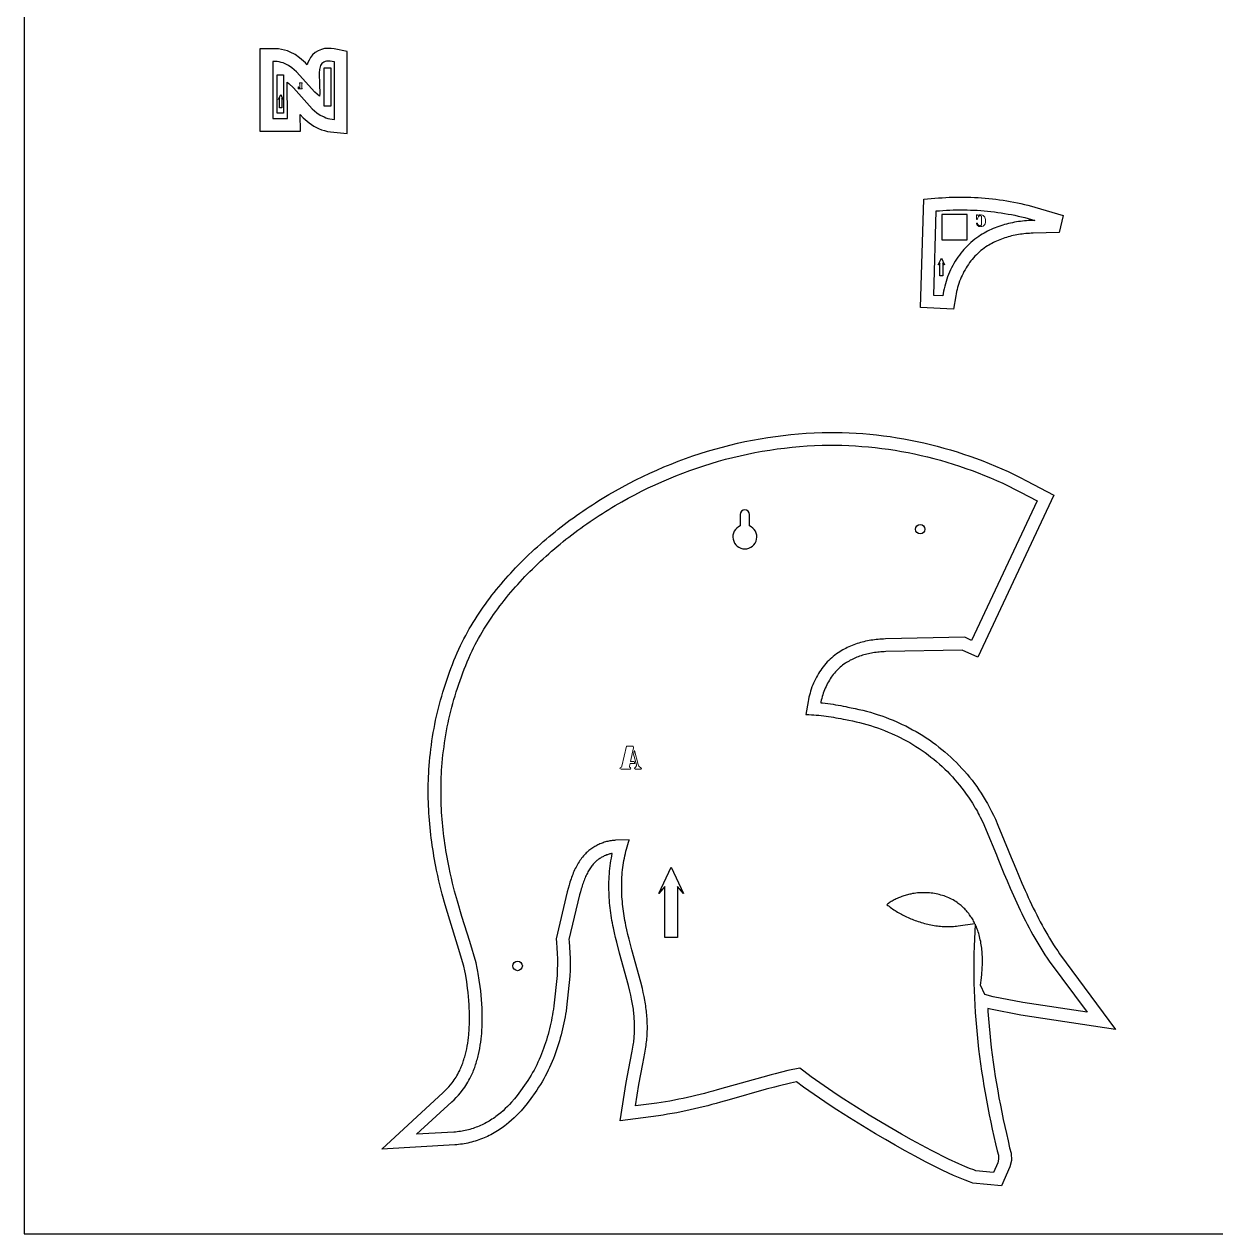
# Model space of a CAD drawing. Extents: x 0 to 48, y 0 to 96.
# Drawn here: x 0 to 23.35, y 0 to 23.71 of the extents above; entities that cross this region are included whole.
import ezdxf

# ---------------------------------------------------------------- set-up
doc = ezdxf.new("R2010")
doc.units = 0
doc.header["$MEASUREMENT"] = 0
for name, color, linetype in [('Cut', 250, 'CONTINUOUS'), ('Print 1', 250, 'CONTINUOUS'), ('Print 2', 250, 'CONTINUOUS'), ('Print 3', 250, 'CONTINUOUS')]:
    doc.layers.add(name, color=color, linetype=linetype)

msp = doc.modelspace()

# ---------------------------------------------------------------- linework, layer by layer
at = {"layer": 'Cut', "color": 7}
for points in [[(5.79, 22.52), (5.794, 22.355), (5.788, 22.298), (5.697, 22.376), (5.336, 22.775), (5.245, 22.854), (5.181, 22.898), (5.112, 22.933), (5.075, 22.948), (5.037, 22.959), (4.998, 22.968), (4.957, 22.974), (4.915, 22.977), (4.87, 22.976), (4.871, 21.862), (5.163, 21.861), (5.152, 22.571), (5.184, 22.546), (5.275, 22.462), (5.644, 22.052), (5.738, 21.972), (5.804, 21.927), (5.876, 21.89), (5.913, 21.875), (5.952, 21.862), (5.993, 21.852), (6.035, 21.845), (6.079, 21.841), (6.08, 22.968), (6.036, 22.978), (5.995, 22.983), (5.959, 22.985), (5.927, 22.982), (5.899, 22.975), (5.874, 22.965), (5.853, 22.952), (5.835, 22.936), (5.82, 22.917), (5.808, 22.896), (5.798, 22.872), (5.791, 22.846), (5.785, 22.818), (5.779, 22.758)], [(17.825, 18.392), (17.873, 20.048), (17.94, 20.053), (18.007, 20.058), (18.074, 20.062), (18.141, 20.065), (18.209, 20.067), (18.276, 20.069), (18.343, 20.069), (18.411, 20.069), (18.478, 20.068), (18.545, 20.066), (18.613, 20.063), (18.68, 20.06), (18.747, 20.055), (18.814, 20.05), (18.881, 20.044), (18.948, 20.037), (19.015, 20.029), (19.082, 20.02), (19.149, 20.01), (19.215, 20), (19.282, 19.988), (19.348, 19.976), (19.414, 19.963), (19.48, 19.948), (19.545, 19.933), (19.611, 19.917), (19.676, 19.9), (19.741, 19.882), (19.805, 19.863), (19.766, 19.862), (19.726, 19.861), (19.686, 19.859), (19.646, 19.856), (19.607, 19.852), (19.567, 19.848), (19.528, 19.844), (19.488, 19.838), (19.449, 19.832), (19.409, 19.825), (19.37, 19.818), (19.331, 19.809), (19.292, 19.8), (19.254, 19.791), (19.215, 19.78), (19.177, 19.769), (19.139, 19.757), (19.102, 19.744), (19.064, 19.731), (19.027, 19.716), (18.99, 19.701), (18.954, 19.685), (18.918, 19.668), (18.882, 19.651), (18.847, 19.632), (18.812, 19.613), (18.778, 19.593), (18.744, 19.572), (18.711, 19.55), (18.67, 19.522), (18.631, 19.493), (18.593, 19.463), (18.556, 19.432), (18.52, 19.399), (18.485, 19.366), (18.452, 19.331), (18.419, 19.295), (18.387, 19.259), (18.357, 19.221), (18.328, 19.183), (18.3, 19.143), (18.273, 19.103), (18.247, 19.062), (18.223, 19.02), (18.199, 18.978), (18.177, 18.935), (18.156, 18.891), (18.136, 18.847), (18.117, 18.802), (18.099, 18.757), (18.083, 18.711), (18.068, 18.665), (18.054, 18.618), (18.041, 18.571), (18.029, 18.524), (18.019, 18.477), (18.01, 18.43), (18.002, 18.382)], [(11.858, 7.721), (11.59, 7.714), (11.568, 7.712), (11.546, 7.71), (11.524, 7.708), (11.502, 7.705), (11.48, 7.701), (11.458, 7.697), (11.436, 7.692), (11.414, 7.686), (11.392, 7.68), (11.37, 7.674), (11.349, 7.666), (11.327, 7.658), (11.306, 7.65), (11.285, 7.641), (11.264, 7.632), (11.243, 7.622), (11.222, 7.611), (11.202, 7.6), (11.182, 7.588), (11.162, 7.576), (11.142, 7.564), (11.123, 7.551), (11.104, 7.538), (11.085, 7.524), (11.067, 7.51), (11.049, 7.495), (11.032, 7.48), (11.017, 7.466), (10.999, 7.448), (10.979, 7.427), (10.961, 7.406), (10.942, 7.384), (10.925, 7.362), (10.907, 7.338), (10.891, 7.315), (10.875, 7.29), (10.859, 7.265), (10.844, 7.239), (10.829, 7.213), (10.815, 7.187), (10.801, 7.159), (10.788, 7.132), (10.775, 7.103), (10.762, 7.074), (10.75, 7.045), (10.739, 7.016), (10.728, 6.986), (10.717, 6.955), (10.706, 6.925), (10.696, 6.894), (10.687, 6.862), (10.678, 6.831), (10.66, 6.767), (10.643, 6.701), (10.424, 5.783), (10.431, 5.707), (10.439, 5.603), (10.445, 5.497), (10.449, 5.391), (10.45, 5.284), (10.448, 5.177), (10.444, 5.065), (10.382, 4.465), (10.373, 4.405), (10.364, 4.35), (10.354, 4.294), (10.344, 4.239), (10.333, 4.183), (10.321, 4.128), (10.309, 4.073), (10.295, 4.017), (10.281, 3.962), (10.267, 3.907), (10.251, 3.852), (10.234, 3.797), (10.217, 3.742), (10.199, 3.688), (10.18, 3.634), (10.16, 3.58), (10.139, 3.526), (10.117, 3.472), (10.094, 3.419), (10.07, 3.366), (10.045, 3.314), (10.019, 3.262), (9.992, 3.21), (9.964, 3.159), (9.935, 3.108), (9.905, 3.058), (9.873, 3.008), (9.841, 2.959), (9.808, 2.912), (9.73, 2.801), (9.661, 2.711), (9.607, 2.644), (9.551, 2.58), (9.511, 2.536), (9.47, 2.494), (9.428, 2.453), (9.385, 2.413), (9.34, 2.374), (9.294, 2.337), (9.27, 2.317), (9.246, 2.299), (9.221, 2.281), (9.195, 2.263), (9.168, 2.245), (9.142, 2.228), (9.115, 2.211), (9.087, 2.195), (9.059, 2.179), (9.031, 2.164), (9.003, 2.15), (8.974, 2.136), (8.946, 2.123), (8.916, 2.11), (8.887, 2.098), (8.857, 2.087), (8.828, 2.076), (8.797, 2.066), (8.767, 2.056), (8.737, 2.047), (8.706, 2.039), (8.675, 2.031), (8.644, 2.024), (8.613, 2.017), (8.581, 2.011), (8.55, 2.006), (8.518, 2.002), (8.486, 1.998), (8.454, 1.995), (8.422, 1.992), (7.692, 1.95), (8.381, 2.586), (8.427, 2.629), (8.469, 2.672), (8.51, 2.716), (8.549, 2.762), (8.587, 2.809), (8.61, 2.841), (8.633, 2.873), (8.655, 2.907), (8.676, 2.94), (8.697, 2.974), (8.716, 3.009), (8.735, 3.045), (8.748, 3.071), (8.761, 3.097), (8.773, 3.124), (8.785, 3.15), (8.797, 3.177), (8.808, 3.204), (8.818, 3.232), (8.829, 3.259), (8.839, 3.287), (8.848, 3.315), (8.857, 3.343), (8.866, 3.372), (8.874, 3.401), (8.882, 3.429), (8.89, 3.458), (8.897, 3.487), (8.904, 3.516), (8.917, 3.576), (8.929, 3.635), (8.939, 3.695), (8.948, 3.756), (8.955, 3.817), (8.962, 3.878), (8.966, 3.919), (8.969, 3.961), (8.972, 4.002), (8.974, 4.044), (8.976, 4.085), (8.977, 4.127), (8.978, 4.169), (8.978, 4.211), (8.978, 4.252), (8.978, 4.294), (8.977, 4.337), (8.975, 4.379), (8.974, 4.42), (8.969, 4.505), (8.963, 4.59), (8.956, 4.675), (8.947, 4.759), (8.937, 4.844), (8.92, 4.972), (8.9, 5.1), (8.893, 5.142), (8.881, 5.204), (8.857, 5.308), (8.732, 5.73), (8.578, 6.218), (8.491, 6.517), (8.436, 6.718), (8.397, 6.87), (8.373, 6.973), (8.35, 7.076), (8.328, 7.178), (8.315, 7.245), (8.301, 7.312), (8.289, 7.379), (8.277, 7.446), (8.266, 7.513), (8.255, 7.581), (8.245, 7.649), (8.235, 7.716), (8.226, 7.784), (8.218, 7.852), (8.21, 7.92), (8.203, 7.988), (8.197, 8.057), (8.191, 8.125), (8.186, 8.193), (8.181, 8.262), (8.178, 8.33), (8.174, 8.399), (8.172, 8.467), (8.17, 8.536), (8.169, 8.605), (8.169, 8.673), (8.169, 8.742), (8.17, 8.811), (8.172, 8.88), (8.175, 8.948), (8.178, 9.017), (8.182, 9.086), (8.187, 9.155), (8.193, 9.233), (8.2, 9.312), (8.208, 9.39), (8.217, 9.468), (8.228, 9.547), (8.239, 9.625), (8.251, 9.703), (8.264, 9.78), (8.278, 9.858), (8.293, 9.935), (8.309, 10.012), (8.325, 10.089), (8.343, 10.166), (8.362, 10.243), (8.381, 10.319), (8.402, 10.395), (8.423, 10.471), (8.445, 10.546), (8.468, 10.621), (8.492, 10.696), (8.517, 10.771), (8.543, 10.845), (8.57, 10.919), (8.597, 10.993), (8.625, 11.067), (8.655, 11.14), (8.685, 11.212), (8.715, 11.285), (8.748, 11.358), (8.778, 11.423), (8.809, 11.485), (8.84, 11.548), (8.873, 11.609), (8.906, 11.67), (8.94, 11.731), (8.975, 11.791), (9.011, 11.85), (9.048, 11.909), (9.085, 11.967), (9.123, 12.025), (9.162, 12.083), (9.201, 12.139), (9.241, 12.196), (9.282, 12.251), (9.323, 12.306), (9.365, 12.361), (9.408, 12.415), (9.451, 12.469), (9.494, 12.522), (9.538, 12.574), (9.583, 12.627), (9.628, 12.678), (9.674, 12.729), (9.72, 12.78), (9.766, 12.83), (9.813, 12.88), (9.86, 12.929), (9.908, 12.978), (9.96, 13.03), (10.013, 13.081), (10.065, 13.132), (10.119, 13.182), (10.173, 13.232), (10.227, 13.281), (10.281, 13.33), (10.337, 13.378), (10.392, 13.426), (10.448, 13.473), (10.504, 13.52), (10.561, 13.566), (10.618, 13.612), (10.676, 13.657), (10.734, 13.701), (10.792, 13.746), (10.851, 13.789), (10.91, 13.832), (10.97, 13.875), (11.029, 13.917), (11.09, 13.958), (11.15, 13.999), (11.211, 14.04), (11.272, 14.08), (11.334, 14.119), (11.395, 14.158), (11.458, 14.196), (11.52, 14.234), (11.583, 14.272), (11.71, 14.345), (11.838, 14.417), (11.968, 14.486), (12.099, 14.553), (12.231, 14.618), (12.364, 14.681), (12.498, 14.741), (12.634, 14.799), (12.77, 14.855), (12.907, 14.909), (13.045, 14.96), (13.184, 15.009), (13.323, 15.055), (13.464, 15.099), (13.605, 15.141), (13.747, 15.18), (13.89, 15.216), (14.033, 15.25), (14.177, 15.282), (14.321, 15.311), (14.466, 15.337), (14.611, 15.361), (14.757, 15.383), (14.903, 15.401), (15.05, 15.417), (15.197, 15.43), (15.344, 15.441), (15.491, 15.449), (15.641, 15.454), (16.027, 15.454), (16.159, 15.449), (16.29, 15.443), (16.42, 15.434), (16.55, 15.423), (16.68, 15.409), (16.809, 15.394), (16.938, 15.376), (17.067, 15.357), (17.195, 15.335), (17.323, 15.311), (17.451, 15.285), (17.578, 15.257), (17.705, 15.226), (17.831, 15.194), (17.957, 15.16), (18.082, 15.124), (18.206, 15.086), (18.33, 15.045), (18.453, 15.003), (18.576, 14.959), (18.698, 14.913), (18.819, 14.865), (18.939, 14.816), (19.058, 14.764), (19.177, 14.711), (19.295, 14.655), (19.412, 14.598), (19.528, 14.539), (19.853, 14.367), (18.568, 11.63), (18.433, 11.691), (16.878, 11.66), (16.842, 11.658), (16.807, 11.656), (16.771, 11.654), (16.736, 11.651), (16.7, 11.647), (16.665, 11.643), (16.63, 11.638), (16.595, 11.633), (16.56, 11.627), (16.525, 11.62), (16.491, 11.613), (16.457, 11.605), (16.423, 11.596), (16.389, 11.587), (16.356, 11.577), (16.323, 11.567), (16.29, 11.556), (16.258, 11.544), (16.226, 11.532), (16.194, 11.519), (16.163, 11.505), (16.132, 11.49), (16.102, 11.475), (16.072, 11.46), (16.042, 11.443), (16.013, 11.426), (15.985, 11.408), (15.956, 11.39), (15.921, 11.366), (15.889, 11.342), (15.858, 11.317), (15.827, 11.291), (15.797, 11.264), (15.768, 11.236), (15.74, 11.208), (15.713, 11.178), (15.686, 11.147), (15.661, 11.115), (15.636, 11.083), (15.612, 11.049), (15.589, 11.015), (15.567, 10.98), (15.546, 10.944), (15.526, 10.908), (15.507, 10.871), (15.489, 10.833), (15.472, 10.795), (15.456, 10.757), (15.44, 10.718), (15.426, 10.678), (15.413, 10.638), (15.401, 10.598), (15.39, 10.557), (15.38, 10.516), (15.371, 10.475), (15.363, 10.434), (15.32, 10.18), (15.33, 10.18), (15.379, 10.178), (15.428, 10.175), (15.476, 10.171), (15.524, 10.167), (15.573, 10.163), (15.621, 10.157), (15.669, 10.152), (15.717, 10.146), (15.765, 10.139), (15.813, 10.132), (15.861, 10.124), (15.909, 10.116), (15.956, 10.107), (16.004, 10.098), (16.051, 10.088), (16.094, 10.079), (16.16, 10.067), (16.232, 10.052), (16.303, 10.036), (16.374, 10.019), (16.445, 10), (16.516, 9.981), (16.586, 9.96), (16.656, 9.937), (16.726, 9.914), (16.795, 9.889), (16.864, 9.862), (16.932, 9.835), (17, 9.806), (17.067, 9.776), (17.101, 9.76), (17.165, 9.729), (17.229, 9.696), (17.292, 9.662), (17.355, 9.627), (17.417, 9.59), (17.478, 9.552), (17.538, 9.513), (17.598, 9.473), (17.657, 9.432), (17.715, 9.389), (17.771, 9.345), (17.828, 9.3), (17.883, 9.254), (17.937, 9.207), (17.99, 9.158), (18.042, 9.109), (18.093, 9.058), (18.143, 9.007), (18.193, 8.954), (18.241, 8.901), (18.287, 8.846), (18.333, 8.791), (18.378, 8.735), (18.421, 8.677), (18.464, 8.619), (18.505, 8.56), (18.545, 8.5), (18.583, 8.439), (18.619, 8.379), (18.64, 8.345), (18.661, 8.31), (18.681, 8.274), (18.7, 8.238), (18.719, 8.203), (18.738, 8.166), (18.773, 8.095), (18.807, 8.023), (18.855, 7.914), (19.053, 7.426), (19.081, 7.358), (19.202, 7.063), (19.263, 6.918), (19.325, 6.773), (19.356, 6.701), (19.388, 6.63), (19.42, 6.558), (19.453, 6.487), (19.486, 6.416), (19.519, 6.346), (19.553, 6.276), (19.587, 6.206), (19.622, 6.137), (19.658, 6.068), (19.694, 5.999), (19.73, 5.931), (19.767, 5.863), (19.805, 5.796), (19.844, 5.73), (19.883, 5.663), (19.923, 5.598), (19.963, 5.533), (20.004, 5.468), (20.047, 5.404), (20.087, 5.344), (20.83, 4.343), (19.575, 4.531), (18.993, 4.647), (18.83, 4.69), (18.743, 4.876), (18.761, 5.02), (18.768, 5.09), (18.771, 5.124), (18.774, 5.159), (18.776, 5.194), (18.778, 5.228), (18.779, 5.263), (18.78, 5.297), (18.781, 5.331), (18.781, 5.366), (18.78, 5.4), (18.779, 5.434), (18.778, 5.467), (18.776, 5.501), (18.773, 5.534), (18.77, 5.568), (18.766, 5.601), (18.762, 5.634), (18.757, 5.666), (18.752, 5.699), (18.746, 5.731), (18.739, 5.763), (18.732, 5.795), (18.724, 5.827), (18.716, 5.858), (18.707, 5.889), (18.697, 5.921), (18.689, 5.946), (18.68, 5.969), (18.671, 5.993), (18.662, 6.016), (18.652, 6.039), (18.642, 6.062), (18.639, 6.067), (18.619, 5.633), (18.614, 5.489), (18.611, 5.345), (18.61, 5.201), (18.61, 5.057), (18.613, 4.913), (18.616, 4.769), (18.622, 4.626), (18.629, 4.482), (18.638, 4.338), (18.649, 4.194), (18.661, 4.05), (18.674, 3.906), (18.689, 3.763), (18.706, 3.619), (18.724, 3.476), (18.743, 3.332), (18.764, 3.189), (18.786, 3.046), (18.809, 2.903), (18.833, 2.76), (18.859, 2.618), (18.886, 2.475), (18.914, 2.333), (18.944, 2.191), (18.974, 2.049), (19.006, 1.907), (19.038, 1.766), (19.071, 1.626), (19.093, 1.542), (19.098, 1.461), (19.081, 1.394), (18.999, 1.204), (18.653, 1.237), (18.614, 1.253), (18.529, 1.283), (18.438, 1.32), (18.318, 1.37), (18.115, 1.464), (17.781, 1.633), (17.584, 1.739), (17.39, 1.845), (17.196, 1.953), (17.004, 2.064), (16.813, 2.176), (16.561, 2.328), (16.31, 2.484), (16.062, 2.642), (15.936, 2.724), (15.423, 3.078), (15.28, 3.187), (15.203, 3.249), (14.965, 3.199), (14.715, 3.138), (14.637, 3.117), (14.477, 3.073), (13.746, 2.865), (13.582, 2.819), (13.499, 2.797), (13.417, 2.774), (13.333, 2.753), (13.25, 2.732), (13.166, 2.711), (13.082, 2.691), (12.998, 2.672), (12.913, 2.654), (12.828, 2.636), (12.743, 2.619), (12.657, 2.603), (12.571, 2.589), (12.484, 2.575), (12.397, 2.562), (11.98, 2.508), (12.043, 2.925), (12.124, 3.331), (12.164, 3.54), (12.176, 3.618), (12.182, 3.656), (12.188, 3.691), (12.193, 3.726), (12.197, 3.761), (12.201, 3.796), (12.204, 3.831), (12.207, 3.866), (12.209, 3.901), (12.211, 3.936), (12.212, 3.971), (12.213, 4.007), (12.213, 4.042), (12.213, 4.078), (12.212, 4.113), (12.211, 4.149), (12.21, 4.185), (12.208, 4.22), (12.205, 4.256), (12.202, 4.292), (12.199, 4.328), (12.195, 4.363), (12.191, 4.399), (12.186, 4.435), (12.181, 4.47), (12.176, 4.506), (12.17, 4.542), (12.164, 4.577), (12.15, 4.649), (12.133, 4.73), (12.115, 4.811), (12.085, 4.933), (11.911, 5.563), (11.854, 5.778), (11.833, 5.867), (11.812, 5.956), (11.793, 6.046), (11.784, 6.092), (11.775, 6.138), (11.767, 6.184), (11.759, 6.23), (11.752, 6.276), (11.745, 6.323), (11.739, 6.369), (11.733, 6.416), (11.728, 6.463), (11.723, 6.51), (11.72, 6.557), (11.716, 6.604), (11.714, 6.652), (11.712, 6.699), (11.71, 6.747), (11.71, 6.795), (11.71, 6.843), (11.711, 6.891), (11.713, 6.939), (11.715, 6.987), (11.718, 7.035), (11.722, 7.083), (11.727, 7.131), (11.733, 7.18), (11.74, 7.226), (11.747, 7.271), (11.754, 7.317), (11.763, 7.362), (11.772, 7.408), (11.782, 7.453), (11.792, 7.497), (11.804, 7.542), (11.816, 7.586), (11.829, 7.629), (11.842, 7.673), (11.856, 7.716)], [(18.306, 6.034), (18.633, 6.081), (18.631, 6.085), (18.62, 6.107), (18.608, 6.129), (18.596, 6.151), (18.583, 6.173), (18.57, 6.194), (18.556, 6.215), (18.543, 6.235), (18.528, 6.255), (18.513, 6.275), (18.498, 6.294), (18.483, 6.313), (18.467, 6.332), (18.45, 6.35), (18.434, 6.367), (18.417, 6.385), (18.399, 6.401), (18.381, 6.418), (18.363, 6.433), (18.345, 6.448), (18.326, 6.463), (18.306, 6.477), (18.286, 6.492), (18.259, 6.51), (18.232, 6.527), (18.204, 6.543), (18.176, 6.558), (18.148, 6.572), (18.119, 6.586), (18.089, 6.598), (18.059, 6.61), (18.029, 6.621), (17.998, 6.631), (17.967, 6.64), (17.935, 6.649), (17.904, 6.656), (17.872, 6.663), (17.839, 6.669), (17.807, 6.674), (17.774, 6.678), (17.741, 6.681), (17.708, 6.684), (17.675, 6.685), (17.642, 6.686), (17.609, 6.686), (17.576, 6.684), (17.543, 6.683), (17.51, 6.68), (17.477, 6.676), (17.444, 6.672), (17.411, 6.667), (17.378, 6.66), (17.356, 6.656), (17.333, 6.65), (17.31, 6.645), (17.287, 6.638), (17.264, 6.632), (17.242, 6.625), (17.22, 6.617), (17.198, 6.61), (17.176, 6.601), (17.154, 6.593), (17.133, 6.584), (17.112, 6.574), (17.091, 6.565), (17.07, 6.554), (17.05, 6.544), (17.03, 6.533), (17.011, 6.521), (16.992, 6.51), (16.973, 6.498), (16.955, 6.485), (16.937, 6.472), (16.919, 6.459), (16.91, 6.451), (16.929, 6.436), (16.951, 6.419), (16.974, 6.402), (16.997, 6.385), (17.02, 6.369), (17.044, 6.353), (17.068, 6.337), (17.092, 6.322), (17.117, 6.307), (17.141, 6.292), (17.166, 6.278), (17.192, 6.264), (17.217, 6.25), (17.243, 6.237), (17.269, 6.224), (17.295, 6.212), (17.322, 6.199), (17.348, 6.188), (17.375, 6.176), (17.402, 6.165), (17.429, 6.155), (17.459, 6.143), (17.489, 6.132), (17.52, 6.122), (17.551, 6.112), (17.582, 6.102), (17.614, 6.093), (17.645, 6.085), (17.676, 6.077), (17.708, 6.069), (17.739, 6.062), (17.771, 6.056), (17.803, 6.05), (17.834, 6.044), (17.866, 6.039), (17.898, 6.035), (17.929, 6.031), (17.961, 6.028), (17.993, 6.026), (18.024, 6.024), (18.056, 6.022), (18.087, 6.022), (18.119, 6.022), (18.15, 6.022), (18.182, 6.023), (18.213, 6.025), (18.244, 6.027), (18.275, 6.031)]]:
    msp.add_lwpolyline(points, close=True, dxfattribs=at)
at = {"layer": 'Cut', "color": 7, "linetype": 'Continuous'}
msp.add_lwpolyline([(14.214, 13.876), (14.214, 14.099, 1), (14.034, 14.099), (14.034, 13.876, 5.023144)], format="xyb", close=True, dxfattribs=at)
for centre in [(17.562, 13.809), (9.671, 5.25)]:
    msp.add_circle(centre, 0.0925, dxfattribs=at)
at = {"layer": 'Print 1', "color": 250, "linetype": 'Continuous'}
for points in [[(6.007, 22.85), (6.007, 22.1), (5.882, 22.1), (5.882, 22.85)], [(5.081, 22.715), (5.081, 21.965), (4.956, 21.965), (4.956, 22.715)]]:
    msp.add_lwpolyline(points, close=True, dxfattribs=at)
at = {"layer": 'Print 1', "color": 250, "lineweight": 0}
for points in [[(5.402, 22.556), (5.444, 22.556), (5.448, 22.555), (5.45, 22.551), (5.446, 22.547), (5.443, 22.546), (5.442, 22.545), (5.441, 22.541), (5.441, 22.458), (5.442, 22.454), (5.443, 22.453), (5.446, 22.452), (5.45, 22.448), (5.448, 22.445), (5.444, 22.443), (5.405, 22.443), (5.405, 22.54), (5.403, 22.545), (5.402, 22.546), (5.398, 22.547), (5.394, 22.551), (5.397, 22.555)], [(5.37, 22.483), (5.374, 22.481), (5.376, 22.475), (5.381, 22.465), (5.387, 22.457), (5.392, 22.454), (5.398, 22.452), (5.398, 22.443), (5.367, 22.443), (5.367, 22.477), (5.367, 22.481)], [(18.719, 19.971), (18.731, 19.974), (18.731, 19.954), (18.718, 19.949), (18.706, 19.939), (18.703, 19.936), (18.689, 19.914), (18.683, 19.893), (18.679, 19.885), (18.673, 19.882), (18.666, 19.885), (18.663, 19.895), (18.663, 19.963), (18.665, 19.971), (18.672, 19.974), (18.679, 19.969), (18.682, 19.966), (18.689, 19.962), (18.701, 19.964)], [(18.748, 19.974), (18.758, 19.973), (18.783, 19.964), (18.797, 19.956), (18.815, 19.939), (18.825, 19.925), (18.835, 19.901), (18.84, 19.881), (18.842, 19.855), (18.842, 19.845), (18.838, 19.819), (18.831, 19.796), (18.818, 19.774), (18.8, 19.756), (18.794, 19.752), (18.771, 19.743), (18.744, 19.74), (18.744, 19.76), (18.752, 19.762), (18.758, 19.766), (18.762, 19.774), (18.764, 19.782), (18.764, 19.925), (18.759, 19.945), (18.744, 19.954), (18.744, 19.974)], [(18.672, 19.81), (18.678, 19.808), (18.682, 19.8), (18.691, 19.783), (18.704, 19.77), (18.707, 19.768), (18.731, 19.76), (18.731, 19.74), (18.73, 19.74), (18.705, 19.746), (18.704, 19.747), (18.683, 19.762), (18.668, 19.781), (18.663, 19.799), (18.665, 19.807)], [(11.804, 9.555), (11.936, 9.555), (11.944, 9.522), (11.883, 9.254), (11.957, 9.254), (11.966, 9.215), (11.874, 9.215), (11.864, 9.167), (11.862, 9.158), (11.865, 9.148), (11.874, 9.14), (11.886, 9.132), (11.889, 9.122), (11.883, 9.11), (11.867, 9.105), (11.703, 9.105), (11.677, 9.122), (11.68, 9.132), (11.692, 9.14), (11.706, 9.149), (11.712, 9.167)], [(11.959, 9.471), (12.032, 9.2), (12.047, 9.164), (12.061, 9.151), (12.081, 9.14), (12.096, 9.123), (12.088, 9.11), (12.069, 9.105), (11.984, 9.105), (11.96, 9.122), (11.972, 9.138), (11.983, 9.143), (12.002, 9.173), (12.001, 9.19), (11.942, 9.403)]]:
    msp.add_lwpolyline(points, close=True, dxfattribs=at)
at = {"layer": 'Print 1'}
msp.add_lwpolyline([(5.05, 22.258), (5.05, 22.071), (5.003, 22.071), (5.003, 22.258), (4.982, 22.232), (5.027, 22.329), (5.072, 22.232)], close=True, dxfattribs=at)
at = {"layer": 'Print 1', "color": 250}
for points in [[(17.983, 19.479), (18.483, 19.479), (18.483, 19.979), (17.983, 19.979)], [(18.007, 19.028), (18.007, 18.778), (17.945, 18.778), (17.945, 19.028), (17.916, 18.993), (17.976, 19.122), (18.036, 18.993)], [(12.805, 6.808), (12.805, 5.808), (12.555, 5.808), (12.555, 6.808), (12.44, 6.67), (12.68, 7.185), (12.92, 6.67)]]:
    msp.add_lwpolyline(points, close=True, dxfattribs=at)
at = {"layer": 'Print 2', "color": 7}
for points in [[(5.549, 22.912), (5.511, 22.954), (5.398, 23.052), (5.309, 23.113), (5.215, 23.161), (5.158, 23.184), (5.102, 23.201), (5.044, 23.214), (4.983, 23.223), (4.921, 23.227), (4.62, 23.223), (4.621, 21.613), (5.417, 21.61), (5.412, 21.937), (5.469, 21.873), (5.586, 21.773), (5.676, 21.712), (5.771, 21.663), (5.828, 21.64), (5.884, 21.622), (5.942, 21.607), (6.003, 21.597), (6.329, 21.566), (6.331, 23.171), (6.078, 23.225), (6.015, 23.233), (5.952, 23.235), (5.888, 23.229), (5.824, 23.215), (5.761, 23.189), (5.703, 23.153), (5.653, 23.108), (5.613, 23.058), (5.583, 23.006), (5.562, 22.955)], [(11.526, 7.455), (11.525, 7.455), (11.509, 7.452), (11.494, 7.449), (11.478, 7.445), (11.463, 7.44), (11.447, 7.435), (11.431, 7.43), (11.416, 7.425), (11.4, 7.418), (11.385, 7.412), (11.369, 7.405), (11.354, 7.398), (11.339, 7.39), (11.323, 7.382), (11.309, 7.373), (11.294, 7.364), (11.279, 7.355), (11.265, 7.345), (11.251, 7.335), (11.237, 7.325), (11.224, 7.314), (11.21, 7.304), (11.198, 7.292), (11.19, 7.285), (11.178, 7.274), (11.164, 7.259), (11.15, 7.243), (11.137, 7.227), (11.123, 7.21), (11.11, 7.192), (11.097, 7.174), (11.085, 7.155), (11.072, 7.135), (11.06, 7.114), (11.048, 7.093), (11.037, 7.071), (11.025, 7.049), (11.014, 7.026), (11.003, 7.002), (10.993, 6.977), (10.982, 6.952), (10.972, 6.927), (10.963, 6.9), (10.953, 6.873), (10.944, 6.846), (10.935, 6.818), (10.926, 6.79), (10.918, 6.763), (10.902, 6.703), (10.886, 6.642), (10.677, 5.766), (10.68, 5.729), (10.689, 5.619), (10.695, 5.509), (10.699, 5.397), (10.7, 5.284), (10.698, 5.17), (10.693, 5.047), (10.63, 4.434), (10.62, 4.366), (10.611, 4.308), (10.6, 4.25), (10.589, 4.191), (10.578, 4.133), (10.565, 4.075), (10.552, 4.016), (10.538, 3.957), (10.523, 3.899), (10.507, 3.84), (10.491, 3.782), (10.473, 3.723), (10.455, 3.665), (10.435, 3.607), (10.415, 3.549), (10.394, 3.491), (10.371, 3.433), (10.348, 3.376), (10.323, 3.318), (10.297, 3.261), (10.27, 3.205), (10.242, 3.148), (10.213, 3.092), (10.182, 3.036), (10.151, 2.981), (10.118, 2.926), (10.083, 2.872), (10.048, 2.818), (10.013, 2.768), (9.931, 2.653), (9.858, 2.556), (9.798, 2.483), (9.737, 2.413), (9.692, 2.365), (9.647, 2.318), (9.6, 2.272), (9.552, 2.227), (9.501, 2.183), (9.451, 2.141), (9.422, 2.119), (9.395, 2.099), (9.367, 2.078), (9.337, 2.057), (9.306, 2.036), (9.275, 2.016), (9.243, 1.997), (9.212, 1.978), (9.179, 1.96), (9.147, 1.943), (9.114, 1.926), (9.081, 1.91), (9.047, 1.895), (9.014, 1.88), (8.98, 1.866), (8.945, 1.853), (8.911, 1.84), (8.876, 1.828), (8.84, 1.817), (8.805, 1.806), (8.769, 1.797), (8.733, 1.788), (8.697, 1.779), (8.661, 1.772), (8.625, 1.765), (8.588, 1.759), (8.551, 1.754), (8.514, 1.749), (8.477, 1.746), (8.439, 1.743), (7.009, 1.661), (8.21, 2.769), (8.253, 2.808), (8.289, 2.845), (8.323, 2.882), (8.356, 2.921), (8.389, 2.962), (8.408, 2.987), (8.427, 3.015), (8.446, 3.043), (8.463, 3.071), (8.48, 3.099), (8.496, 3.128), (8.513, 3.16), (8.524, 3.182), (8.535, 3.204), (8.546, 3.227), (8.556, 3.25), (8.566, 3.273), (8.575, 3.297), (8.585, 3.321), (8.594, 3.345), (8.602, 3.369), (8.611, 3.394), (8.619, 3.419), (8.626, 3.444), (8.634, 3.469), (8.641, 3.495), (8.648, 3.521), (8.654, 3.547), (8.66, 3.571), (8.672, 3.626), (8.683, 3.68), (8.692, 3.735), (8.7, 3.79), (8.707, 3.846), (8.713, 3.903), (8.716, 3.94), (8.719, 3.978), (8.722, 4.017), (8.724, 4.056), (8.726, 4.094), (8.727, 4.133), (8.728, 4.173), (8.728, 4.212), (8.728, 4.251), (8.728, 4.291), (8.727, 4.33), (8.726, 4.37), (8.724, 4.409), (8.72, 4.49), (8.714, 4.57), (8.707, 4.651), (8.699, 4.732), (8.689, 4.813), (8.673, 4.936), (8.653, 5.061), (8.647, 5.098), (8.637, 5.152), (8.616, 5.244), (8.493, 5.657), (8.339, 6.145), (8.25, 6.449), (8.194, 6.655), (8.155, 6.811), (8.129, 6.916), (8.106, 7.022), (8.083, 7.127), (8.069, 7.196), (8.056, 7.265), (8.043, 7.334), (8.031, 7.403), (8.019, 7.473), (8.008, 7.543), (7.997, 7.613), (7.987, 7.683), (7.978, 7.753), (7.97, 7.823), (7.962, 7.893), (7.954, 7.964), (7.948, 8.034), (7.942, 8.105), (7.936, 8.176), (7.932, 8.247), (7.928, 8.318), (7.925, 8.389), (7.922, 8.46), (7.92, 8.531), (7.919, 8.602), (7.919, 8.673), (7.919, 8.745), (7.92, 8.816), (7.922, 8.888), (7.925, 8.959), (7.928, 9.03), (7.932, 9.102), (7.937, 9.173), (7.944, 9.254), (7.951, 9.336), (7.96, 9.418), (7.969, 9.499), (7.98, 9.58), (7.991, 9.661), (8.004, 9.742), (8.017, 9.823), (8.032, 9.904), (8.048, 9.984), (8.064, 10.064), (8.081, 10.144), (8.1, 10.224), (8.119, 10.303), (8.139, 10.382), (8.161, 10.461), (8.183, 10.54), (8.206, 10.618), (8.23, 10.696), (8.255, 10.774), (8.281, 10.851), (8.307, 10.929), (8.335, 11.005), (8.363, 11.082), (8.393, 11.158), (8.423, 11.234), (8.454, 11.309), (8.486, 11.384), (8.52, 11.462), (8.553, 11.531), (8.585, 11.597), (8.618, 11.663), (8.653, 11.727), (8.688, 11.792), (8.724, 11.855), (8.76, 11.918), (8.798, 11.981), (8.836, 12.042), (8.875, 12.103), (8.915, 12.164), (8.956, 12.224), (8.997, 12.283), (9.039, 12.342), (9.081, 12.4), (9.124, 12.457), (9.168, 12.514), (9.212, 12.571), (9.257, 12.626), (9.302, 12.682), (9.348, 12.736), (9.394, 12.79), (9.441, 12.844), (9.488, 12.897), (9.536, 12.949), (9.584, 13.001), (9.632, 13.052), (9.681, 13.103), (9.73, 13.154), (9.784, 13.208), (9.838, 13.261), (9.893, 13.313), (9.948, 13.365), (10.004, 13.416), (10.06, 13.467), (10.116, 13.517), (10.173, 13.567), (10.23, 13.616), (10.288, 13.665), (10.346, 13.713), (10.404, 13.761), (10.463, 13.808), (10.523, 13.854), (10.582, 13.9), (10.642, 13.946), (10.703, 13.991), (10.764, 14.035), (10.825, 14.079), (10.887, 14.122), (10.949, 14.165), (11.011, 14.207), (11.073, 14.248), (11.136, 14.29), (11.2, 14.33), (11.263, 14.37), (11.327, 14.41), (11.391, 14.448), (11.457, 14.487), (11.586, 14.563), (11.719, 14.636), (11.852, 14.707), (11.987, 14.776), (12.123, 14.843), (12.26, 14.908), (12.398, 14.97), (12.537, 15.03), (12.677, 15.087), (12.818, 15.142), (12.96, 15.195), (13.103, 15.245), (13.247, 15.293), (13.391, 15.338), (13.537, 15.381), (13.683, 15.421), (13.83, 15.459), (13.977, 15.494), (14.125, 15.527), (14.274, 15.557), (14.423, 15.584), (14.573, 15.608), (14.723, 15.63), (14.874, 15.649), (15.025, 15.666), (15.177, 15.68), (15.328, 15.691), (15.48, 15.699), (15.637, 15.704), (16.031, 15.704), (16.17, 15.699), (16.305, 15.692), (16.439, 15.683), (16.573, 15.672), (16.707, 15.658), (16.841, 15.642), (16.974, 15.624), (17.107, 15.603), (17.239, 15.581), (17.371, 15.556), (17.503, 15.529), (17.634, 15.5), (17.765, 15.469), (17.895, 15.436), (18.024, 15.401), (18.153, 15.363), (18.282, 15.324), (18.409, 15.283), (18.536, 15.239), (18.662, 15.194), (18.788, 15.147), (18.912, 15.097), (19.036, 15.046), (19.159, 14.993), (19.282, 14.938), (19.403, 14.881), (19.523, 14.822), (19.643, 14.761), (20.181, 14.477), (18.69, 11.302), (18.382, 11.44), (16.885, 11.41), (16.853, 11.408), (16.822, 11.407), (16.79, 11.405), (16.759, 11.402), (16.728, 11.399), (16.697, 11.395), (16.666, 11.391), (16.635, 11.386), (16.605, 11.381), (16.575, 11.375), (16.545, 11.369), (16.516, 11.362), (16.486, 11.354), (16.458, 11.347), (16.429, 11.338), (16.401, 11.329), (16.373, 11.32), (16.346, 11.31), (16.319, 11.3), (16.292, 11.289), (16.266, 11.277), (16.241, 11.265), (16.215, 11.253), (16.191, 11.24), (16.166, 11.226), (16.143, 11.212), (16.119, 11.198), (16.095, 11.182), (16.066, 11.162), (16.041, 11.143), (16.016, 11.124), (15.992, 11.103), (15.968, 11.082), (15.945, 11.059), (15.922, 11.036), (15.9, 11.012), (15.878, 10.987), (15.858, 10.961), (15.837, 10.934), (15.818, 10.907), (15.799, 10.879), (15.781, 10.85), (15.763, 10.82), (15.747, 10.79), (15.731, 10.759), (15.715, 10.728), (15.701, 10.696), (15.687, 10.663), (15.674, 10.63), (15.662, 10.597), (15.651, 10.563), (15.641, 10.529), (15.632, 10.494), (15.623, 10.459), (15.615, 10.425), (15.613, 10.41), (15.649, 10.406), (15.7, 10.4), (15.751, 10.393), (15.801, 10.386), (15.852, 10.379), (15.902, 10.371), (15.952, 10.362), (16.003, 10.353), (16.052, 10.343), (16.102, 10.333), (16.143, 10.324), (16.208, 10.312), (16.284, 10.296), (16.36, 10.279), (16.435, 10.261), (16.51, 10.242), (16.585, 10.221), (16.66, 10.198), (16.734, 10.175), (16.808, 10.15), (16.882, 10.123), (16.955, 10.095), (17.028, 10.066), (17.1, 10.035), (17.171, 10.003), (17.208, 9.985), (17.276, 9.953), (17.345, 9.918), (17.413, 9.881), (17.48, 9.843), (17.546, 9.804), (17.612, 9.764), (17.676, 9.722), (17.74, 9.679), (17.803, 9.634), (17.865, 9.588), (17.926, 9.541), (17.986, 9.493), (18.045, 9.444), (18.103, 9.393), (18.16, 9.342), (18.216, 9.289), (18.271, 9.235), (18.324, 9.18), (18.377, 9.123), (18.428, 9.066), (18.479, 9.008), (18.528, 8.948), (18.576, 8.888), (18.622, 8.826), (18.668, 8.764), (18.712, 8.7), (18.754, 8.636), (18.796, 8.571), (18.834, 8.508), (18.855, 8.473), (18.878, 8.434), (18.899, 8.395), (18.92, 8.357), (18.941, 8.318), (18.961, 8.279), (18.998, 8.204), (19.034, 8.127), (19.085, 8.012), (19.284, 7.521), (19.313, 7.453), (19.433, 7.159), (19.493, 7.016), (19.554, 6.872), (19.585, 6.802), (19.616, 6.732), (19.648, 6.662), (19.68, 6.592), (19.712, 6.523), (19.744, 6.454), (19.778, 6.385), (19.811, 6.317), (19.845, 6.25), (19.879, 6.183), (19.914, 6.116), (19.95, 6.05), (19.986, 5.985), (20.022, 5.92), (20.059, 5.856), (20.097, 5.792), (20.135, 5.729), (20.174, 5.666), (20.214, 5.604), (20.255, 5.543), (20.291, 5.488), (21.391, 4.007), (19.532, 4.284), (18.936, 4.403), (18.884, 4.417), (18.888, 4.354), (18.898, 4.213), (18.91, 4.072), (18.923, 3.931), (18.938, 3.79), (18.954, 3.649), (18.972, 3.508), (18.99, 3.367), (19.011, 3.226), (19.032, 3.085), (19.055, 2.944), (19.08, 2.804), (19.105, 2.663), (19.132, 2.523), (19.159, 2.382), (19.188, 2.242), (19.218, 2.102), (19.249, 1.963), (19.282, 1.823), (19.314, 1.685), (19.341, 1.581), (19.35, 1.438), (19.319, 1.314), (19.155, 0.938), (18.593, 0.991), (18.524, 1.019), (18.441, 1.05), (18.343, 1.088), (18.216, 1.142), (18.006, 1.239), (17.665, 1.412), (17.465, 1.519), (17.268, 1.626), (17.073, 1.736), (16.879, 1.847), (16.686, 1.961), (16.431, 2.115), (16.177, 2.272), (15.927, 2.432), (15.796, 2.516), (15.276, 2.876), (15.139, 2.98), (15.02, 2.955), (14.777, 2.896), (14.702, 2.876), (14.544, 2.832), (13.814, 2.624), (13.648, 2.578), (13.564, 2.555), (13.48, 2.533), (13.396, 2.511), (13.31, 2.489), (13.225, 2.468), (13.139, 2.448), (13.052, 2.428), (12.965, 2.409), (12.878, 2.391), (12.789, 2.374), (12.701, 2.357), (12.611, 2.342), (12.522, 2.328), (12.431, 2.315), (11.683, 2.217), (11.797, 2.968), (11.879, 3.379), (11.918, 3.582), (11.929, 3.658), (11.936, 3.696), (11.94, 3.727), (11.945, 3.758), (11.949, 3.789), (11.952, 3.821), (11.955, 3.852), (11.957, 3.883), (11.959, 3.915), (11.961, 3.947), (11.962, 3.979), (11.963, 4.011), (11.963, 4.043), (11.963, 4.075), (11.962, 4.107), (11.961, 4.14), (11.96, 4.172), (11.958, 4.205), (11.956, 4.237), (11.953, 4.27), (11.95, 4.303), (11.947, 4.336), (11.943, 4.369), (11.939, 4.401), (11.934, 4.434), (11.929, 4.467), (11.924, 4.5), (11.918, 4.532), (11.905, 4.599), (11.889, 4.676), (11.871, 4.753), (11.843, 4.869), (11.669, 5.498), (11.612, 5.717), (11.589, 5.809), (11.568, 5.902), (11.548, 5.995), (11.538, 6.044), (11.529, 6.093), (11.52, 6.141), (11.512, 6.19), (11.505, 6.239), (11.497, 6.288), (11.491, 6.338), (11.485, 6.387), (11.479, 6.437), (11.474, 6.488), (11.47, 6.538), (11.467, 6.589), (11.464, 6.64), (11.462, 6.691), (11.46, 6.742), (11.46, 6.794), (11.46, 6.845), (11.461, 6.897), (11.463, 6.949), (11.466, 7.002), (11.469, 7.054), (11.474, 7.107), (11.479, 7.159), (11.485, 7.212), (11.492, 7.262), (11.5, 7.31), (11.508, 7.36), (11.517, 7.41)]]:
    msp.add_lwpolyline(points, close=True, dxfattribs=at)
at = {"layer": 'Print 3', "color": 3, "linetype": 'Continuous'}
msp.add_lwpolyline([(0, 0), (48, 0), (48, 96), (0, 96)], close=True, dxfattribs=at)
at = {"layer": 'Print 3', "color": 158, "true_color": 0x00274c}
msp.add_lwpolyline([(5.549, 22.912), (5.511, 22.954), (5.398, 23.052), (5.309, 23.113), (5.215, 23.161), (5.158, 23.184), (5.102, 23.201), (5.044, 23.214), (4.983, 23.223), (4.921, 23.227), (4.62, 23.223), (4.621, 21.613), (5.417, 21.61), (5.412, 21.937), (5.469, 21.873), (5.586, 21.773), (5.676, 21.712), (5.771, 21.663), (5.828, 21.64), (5.884, 21.622), (5.942, 21.607), (6.003, 21.597), (6.329, 21.566), (6.331, 23.171), (6.078, 23.225), (6.015, 23.233), (5.952, 23.235), (5.888, 23.229), (5.824, 23.215), (5.761, 23.189), (5.703, 23.153), (5.653, 23.108), (5.613, 23.058), (5.583, 23.006), (5.562, 22.955)], close=True, dxfattribs=at)
at = {"layer": 'Print 3', "color": 119, "true_color": 0x18453b}
msp.add_lwpolyline([(20.285, 19.623), (19.773, 19.612), (19.737, 19.611), (19.701, 19.609), (19.666, 19.607), (19.63, 19.604), (19.595, 19.6), (19.559, 19.596), (19.524, 19.591), (19.489, 19.585), (19.454, 19.579), (19.42, 19.573), (19.385, 19.565), (19.351, 19.557), (19.317, 19.549), (19.284, 19.54), (19.25, 19.53), (19.217, 19.519), (19.185, 19.508), (19.152, 19.497), (19.12, 19.484), (19.088, 19.471), (19.057, 19.457), (19.026, 19.443), (18.996, 19.428), (18.966, 19.412), (18.936, 19.396), (18.907, 19.379), (18.879, 19.361), (18.85, 19.342), (18.815, 19.318), (18.783, 19.294), (18.751, 19.27), (18.721, 19.244), (18.691, 19.217), (18.662, 19.189), (18.633, 19.16), (18.606, 19.13), (18.58, 19.099), (18.554, 19.067), (18.529, 19.035), (18.506, 19.001), (18.483, 18.967), (18.461, 18.932), (18.44, 18.896), (18.419, 18.86), (18.4, 18.823), (18.382, 18.785), (18.365, 18.747), (18.349, 18.708), (18.333, 18.669), (18.319, 18.629), (18.306, 18.589), (18.294, 18.549), (18.283, 18.508), (18.273, 18.468), (18.264, 18.426), (18.256, 18.385), (18.211, 18.12), (17.568, 18.155), (17.629, 20.279), (17.921, 20.303), (17.991, 20.308), (18.061, 20.312), (18.131, 20.315), (18.202, 20.317), (18.272, 20.319), (18.343, 20.319), (18.413, 20.319), (18.483, 20.318), (18.554, 20.316), (18.624, 20.313), (18.695, 20.309), (18.765, 20.305), (18.836, 20.299), (18.906, 20.293), (18.976, 20.285), (19.046, 20.277), (19.116, 20.268), (19.186, 20.258), (19.256, 20.246), (19.326, 20.234), (19.396, 20.221), (19.465, 20.207), (19.534, 20.192), (19.603, 20.176), (19.672, 20.159), (19.741, 20.141), (19.809, 20.122), (20.362, 19.96)], close=True, dxfattribs=at)
at = {"layer": 'Print 3', "color": 7}
msp.add_lwpolyline([(11.526, 7.455), (11.525, 7.455), (11.509, 7.452), (11.494, 7.449), (11.478, 7.445), (11.463, 7.44), (11.447, 7.435), (11.431, 7.43), (11.416, 7.425), (11.4, 7.418), (11.385, 7.412), (11.369, 7.405), (11.354, 7.398), (11.339, 7.39), (11.323, 7.382), (11.309, 7.373), (11.294, 7.364), (11.279, 7.355), (11.265, 7.345), (11.251, 7.335), (11.237, 7.325), (11.224, 7.314), (11.21, 7.304), (11.198, 7.292), (11.19, 7.285), (11.178, 7.274), (11.164, 7.259), (11.15, 7.243), (11.137, 7.227), (11.123, 7.21), (11.11, 7.192), (11.097, 7.174), (11.085, 7.155), (11.072, 7.135), (11.06, 7.114), (11.048, 7.093), (11.037, 7.071), (11.025, 7.049), (11.014, 7.026), (11.003, 7.002), (10.993, 6.977), (10.982, 6.952), (10.972, 6.927), (10.963, 6.9), (10.953, 6.873), (10.944, 6.846), (10.935, 6.818), (10.926, 6.79), (10.918, 6.763), (10.902, 6.703), (10.886, 6.642), (10.677, 5.766), (10.68, 5.729), (10.689, 5.619), (10.695, 5.509), (10.699, 5.397), (10.7, 5.284), (10.698, 5.17), (10.693, 5.047), (10.63, 4.434), (10.62, 4.366), (10.611, 4.308), (10.6, 4.25), (10.589, 4.191), (10.578, 4.133), (10.565, 4.075), (10.552, 4.016), (10.538, 3.957), (10.523, 3.899), (10.507, 3.84), (10.491, 3.782), (10.473, 3.723), (10.455, 3.665), (10.435, 3.607), (10.415, 3.549), (10.394, 3.491), (10.371, 3.433), (10.348, 3.376), (10.323, 3.318), (10.297, 3.261), (10.27, 3.205), (10.242, 3.148), (10.213, 3.092), (10.182, 3.036), (10.151, 2.981), (10.118, 2.926), (10.083, 2.872), (10.048, 2.818), (10.013, 2.768), (9.931, 2.653), (9.858, 2.556), (9.798, 2.483), (9.737, 2.413), (9.692, 2.365), (9.647, 2.318), (9.6, 2.272), (9.552, 2.227), (9.501, 2.183), (9.451, 2.141), (9.422, 2.119), (9.395, 2.099), (9.367, 2.078), (9.337, 2.057), (9.306, 2.036), (9.275, 2.016), (9.243, 1.997), (9.212, 1.978), (9.179, 1.96), (9.147, 1.943), (9.114, 1.926), (9.081, 1.91), (9.047, 1.895), (9.014, 1.88), (8.98, 1.866), (8.945, 1.853), (8.911, 1.84), (8.876, 1.828), (8.84, 1.817), (8.805, 1.806), (8.769, 1.797), (8.733, 1.788), (8.697, 1.779), (8.661, 1.772), (8.625, 1.765), (8.588, 1.759), (8.551, 1.754), (8.514, 1.749), (8.477, 1.746), (8.439, 1.743), (7.009, 1.661), (8.21, 2.769), (8.253, 2.808), (8.289, 2.845), (8.323, 2.882), (8.356, 2.921), (8.389, 2.962), (8.408, 2.987), (8.427, 3.015), (8.446, 3.043), (8.463, 3.071), (8.48, 3.099), (8.496, 3.128), (8.513, 3.16), (8.524, 3.182), (8.535, 3.204), (8.546, 3.227), (8.556, 3.25), (8.566, 3.273), (8.575, 3.297), (8.585, 3.321), (8.594, 3.345), (8.602, 3.369), (8.611, 3.394), (8.619, 3.419), (8.626, 3.444), (8.634, 3.469), (8.641, 3.495), (8.648, 3.521), (8.654, 3.547), (8.66, 3.571), (8.672, 3.626), (8.683, 3.68), (8.692, 3.735), (8.7, 3.79), (8.707, 3.846), (8.713, 3.903), (8.716, 3.94), (8.719, 3.978), (8.722, 4.017), (8.724, 4.056), (8.726, 4.094), (8.727, 4.133), (8.728, 4.173), (8.728, 4.212), (8.728, 4.251), (8.728, 4.291), (8.727, 4.33), (8.726, 4.37), (8.724, 4.409), (8.72, 4.49), (8.714, 4.57), (8.707, 4.651), (8.699, 4.732), (8.689, 4.813), (8.673, 4.936), (8.653, 5.061), (8.647, 5.098), (8.637, 5.152), (8.616, 5.244), (8.493, 5.657), (8.339, 6.145), (8.25, 6.449), (8.194, 6.655), (8.155, 6.811), (8.129, 6.916), (8.106, 7.022), (8.083, 7.127), (8.069, 7.196), (8.056, 7.265), (8.043, 7.334), (8.031, 7.403), (8.019, 7.473), (8.008, 7.543), (7.997, 7.613), (7.987, 7.683), (7.978, 7.753), (7.97, 7.823), (7.962, 7.893), (7.954, 7.964), (7.948, 8.034), (7.942, 8.105), (7.936, 8.176), (7.932, 8.247), (7.928, 8.318), (7.925, 8.389), (7.922, 8.46), (7.92, 8.531), (7.919, 8.602), (7.919, 8.673), (7.919, 8.745), (7.92, 8.816), (7.922, 8.888), (7.925, 8.959), (7.928, 9.03), (7.932, 9.102), (7.937, 9.173), (7.944, 9.254), (7.951, 9.336), (7.96, 9.418), (7.969, 9.499), (7.98, 9.58), (7.991, 9.661), (8.004, 9.742), (8.017, 9.823), (8.032, 9.904), (8.048, 9.984), (8.064, 10.064), (8.081, 10.144), (8.1, 10.224), (8.119, 10.303), (8.139, 10.382), (8.161, 10.461), (8.183, 10.54), (8.206, 10.618), (8.23, 10.696), (8.255, 10.774), (8.281, 10.851), (8.307, 10.929), (8.335, 11.005), (8.363, 11.082), (8.393, 11.158), (8.423, 11.234), (8.454, 11.309), (8.486, 11.384), (8.52, 11.462), (8.553, 11.531), (8.585, 11.597), (8.618, 11.663), (8.653, 11.727), (8.688, 11.792), (8.724, 11.855), (8.76, 11.918), (8.798, 11.981), (8.836, 12.042), (8.875, 12.103), (8.915, 12.164), (8.956, 12.224), (8.997, 12.283), (9.039, 12.342), (9.081, 12.4), (9.124, 12.457), (9.168, 12.514), (9.212, 12.571), (9.257, 12.626), (9.302, 12.682), (9.348, 12.736), (9.394, 12.79), (9.441, 12.844), (9.488, 12.897), (9.536, 12.949), (9.584, 13.001), (9.632, 13.052), (9.681, 13.103), (9.73, 13.154), (9.784, 13.208), (9.838, 13.261), (9.893, 13.313), (9.948, 13.365), (10.004, 13.416), (10.06, 13.467), (10.116, 13.517), (10.173, 13.567), (10.23, 13.616), (10.288, 13.665), (10.346, 13.713), (10.404, 13.761), (10.463, 13.808), (10.523, 13.854), (10.582, 13.9), (10.642, 13.946), (10.703, 13.991), (10.764, 14.035), (10.825, 14.079), (10.887, 14.122), (10.949, 14.165), (11.011, 14.207), (11.073, 14.248), (11.136, 14.29), (11.2, 14.33), (11.263, 14.37), (11.327, 14.41), (11.391, 14.448), (11.457, 14.487), (11.586, 14.563), (11.719, 14.636), (11.852, 14.707), (11.987, 14.776), (12.123, 14.843), (12.26, 14.908), (12.398, 14.97), (12.537, 15.03), (12.677, 15.087), (12.818, 15.142), (12.96, 15.195), (13.103, 15.245), (13.247, 15.293), (13.391, 15.338), (13.537, 15.381), (13.683, 15.421), (13.83, 15.459), (13.977, 15.494), (14.125, 15.527), (14.274, 15.557), (14.423, 15.584), (14.573, 15.608), (14.723, 15.63), (14.874, 15.649), (15.025, 15.666), (15.177, 15.68), (15.328, 15.691), (15.48, 15.699), (15.637, 15.704), (16.031, 15.704), (16.17, 15.699), (16.305, 15.692), (16.439, 15.683), (16.573, 15.672), (16.707, 15.658), (16.841, 15.642), (16.974, 15.624), (17.107, 15.603), (17.239, 15.581), (17.371, 15.556), (17.503, 15.529), (17.634, 15.5), (17.765, 15.469), (17.895, 15.436), (18.024, 15.401), (18.153, 15.363), (18.282, 15.324), (18.409, 15.283), (18.536, 15.239), (18.662, 15.194), (18.788, 15.147), (18.912, 15.097), (19.036, 15.046), (19.159, 14.993), (19.282, 14.938), (19.403, 14.881), (19.523, 14.822), (19.643, 14.761), (20.181, 14.477), (18.69, 11.302), (18.382, 11.44), (16.885, 11.41), (16.853, 11.408), (16.822, 11.407), (16.79, 11.405), (16.759, 11.402), (16.728, 11.399), (16.697, 11.395), (16.666, 11.391), (16.635, 11.386), (16.605, 11.381), (16.575, 11.375), (16.545, 11.369), (16.516, 11.362), (16.486, 11.354), (16.458, 11.347), (16.429, 11.338), (16.401, 11.329), (16.373, 11.32), (16.346, 11.31), (16.319, 11.3), (16.292, 11.289), (16.266, 11.277), (16.241, 11.265), (16.215, 11.253), (16.191, 11.24), (16.166, 11.226), (16.143, 11.212), (16.119, 11.198), (16.095, 11.182), (16.066, 11.162), (16.041, 11.143), (16.016, 11.124), (15.992, 11.103), (15.968, 11.082), (15.945, 11.059), (15.922, 11.036), (15.9, 11.012), (15.878, 10.987), (15.858, 10.961), (15.837, 10.934), (15.818, 10.907), (15.799, 10.879), (15.781, 10.85), (15.763, 10.82), (15.747, 10.79), (15.731, 10.759), (15.715, 10.728), (15.701, 10.696), (15.687, 10.663), (15.674, 10.63), (15.662, 10.597), (15.651, 10.563), (15.641, 10.529), (15.632, 10.494), (15.623, 10.459), (15.615, 10.425), (15.613, 10.41), (15.649, 10.406), (15.7, 10.4), (15.751, 10.393), (15.801, 10.386), (15.852, 10.379), (15.902, 10.371), (15.952, 10.362), (16.003, 10.353), (16.052, 10.343), (16.102, 10.333), (16.143, 10.324), (16.208, 10.312), (16.284, 10.296), (16.36, 10.279), (16.435, 10.261), (16.51, 10.242), (16.585, 10.221), (16.66, 10.198), (16.734, 10.175), (16.808, 10.15), (16.882, 10.123), (16.955, 10.095), (17.028, 10.066), (17.1, 10.035), (17.171, 10.003), (17.208, 9.985), (17.276, 9.953), (17.345, 9.918), (17.413, 9.881), (17.48, 9.843), (17.546, 9.804), (17.612, 9.764), (17.676, 9.722), (17.74, 9.679), (17.803, 9.634), (17.865, 9.588), (17.926, 9.541), (17.986, 9.493), (18.045, 9.444), (18.103, 9.393), (18.16, 9.342), (18.216, 9.289), (18.271, 9.235), (18.324, 9.18), (18.377, 9.123), (18.428, 9.066), (18.479, 9.008), (18.528, 8.948), (18.576, 8.888), (18.622, 8.826), (18.668, 8.764), (18.712, 8.7), (18.754, 8.636), (18.796, 8.571), (18.834, 8.508), (18.855, 8.473), (18.878, 8.434), (18.899, 8.395), (18.92, 8.357), (18.941, 8.318), (18.961, 8.279), (18.998, 8.204), (19.034, 8.127), (19.085, 8.012), (19.284, 7.521), (19.313, 7.453), (19.433, 7.159), (19.493, 7.016), (19.554, 6.872), (19.585, 6.802), (19.616, 6.732), (19.648, 6.662), (19.68, 6.592), (19.712, 6.523), (19.744, 6.454), (19.778, 6.385), (19.811, 6.317), (19.845, 6.25), (19.879, 6.183), (19.914, 6.116), (19.95, 6.05), (19.986, 5.985), (20.022, 5.92), (20.059, 5.856), (20.097, 5.792), (20.135, 5.729), (20.174, 5.666), (20.214, 5.604), (20.255, 5.543), (20.291, 5.488), (21.391, 4.007), (19.532, 4.284), (18.936, 4.403), (18.884, 4.417), (18.888, 4.354), (18.898, 4.213), (18.91, 4.072), (18.923, 3.931), (18.938, 3.79), (18.954, 3.649), (18.972, 3.508), (18.99, 3.367), (19.011, 3.226), (19.032, 3.085), (19.055, 2.944), (19.08, 2.804), (19.105, 2.663), (19.132, 2.523), (19.159, 2.382), (19.188, 2.242), (19.218, 2.102), (19.249, 1.963), (19.282, 1.823), (19.314, 1.685), (19.341, 1.581), (19.35, 1.438), (19.319, 1.314), (19.155, 0.938), (18.593, 0.991), (18.524, 1.019), (18.441, 1.05), (18.343, 1.088), (18.216, 1.142), (18.006, 1.239), (17.665, 1.412), (17.465, 1.519), (17.268, 1.626), (17.073, 1.736), (16.879, 1.847), (16.686, 1.961), (16.431, 2.115), (16.177, 2.272), (15.927, 2.432), (15.796, 2.516), (15.276, 2.876), (15.139, 2.98), (15.02, 2.955), (14.777, 2.896), (14.702, 2.876), (14.544, 2.832), (13.814, 2.624), (13.648, 2.578), (13.564, 2.555), (13.48, 2.533), (13.396, 2.511), (13.31, 2.489), (13.225, 2.468), (13.139, 2.448), (13.052, 2.428), (12.965, 2.409), (12.878, 2.391), (12.789, 2.374), (12.701, 2.357), (12.611, 2.342), (12.522, 2.328), (12.431, 2.315), (11.683, 2.217), (11.797, 2.968), (11.879, 3.379), (11.918, 3.582), (11.929, 3.658), (11.936, 3.696), (11.94, 3.727), (11.945, 3.758), (11.949, 3.789), (11.952, 3.821), (11.955, 3.852), (11.957, 3.883), (11.959, 3.915), (11.961, 3.947), (11.962, 3.979), (11.963, 4.011), (11.963, 4.043), (11.963, 4.075), (11.962, 4.107), (11.961, 4.14), (11.96, 4.172), (11.958, 4.205), (11.956, 4.237), (11.953, 4.27), (11.95, 4.303), (11.947, 4.336), (11.943, 4.369), (11.939, 4.401), (11.934, 4.434), (11.929, 4.467), (11.924, 4.5), (11.918, 4.532), (11.905, 4.599), (11.889, 4.676), (11.871, 4.753), (11.843, 4.869), (11.669, 5.498), (11.612, 5.717), (11.589, 5.809), (11.568, 5.902), (11.548, 5.995), (11.538, 6.044), (11.529, 6.093), (11.52, 6.141), (11.512, 6.19), (11.505, 6.239), (11.497, 6.288), (11.491, 6.338), (11.485, 6.387), (11.479, 6.437), (11.474, 6.488), (11.47, 6.538), (11.467, 6.589), (11.464, 6.64), (11.462, 6.691), (11.46, 6.742), (11.46, 6.794), (11.46, 6.845), (11.461, 6.897), (11.463, 6.949), (11.466, 7.002), (11.469, 7.054), (11.474, 7.107), (11.479, 7.159), (11.485, 7.212), (11.492, 7.262), (11.5, 7.31), (11.508, 7.36), (11.517, 7.41)], close=True, dxfattribs=at)

doc.saveas('drawing.dxf')
